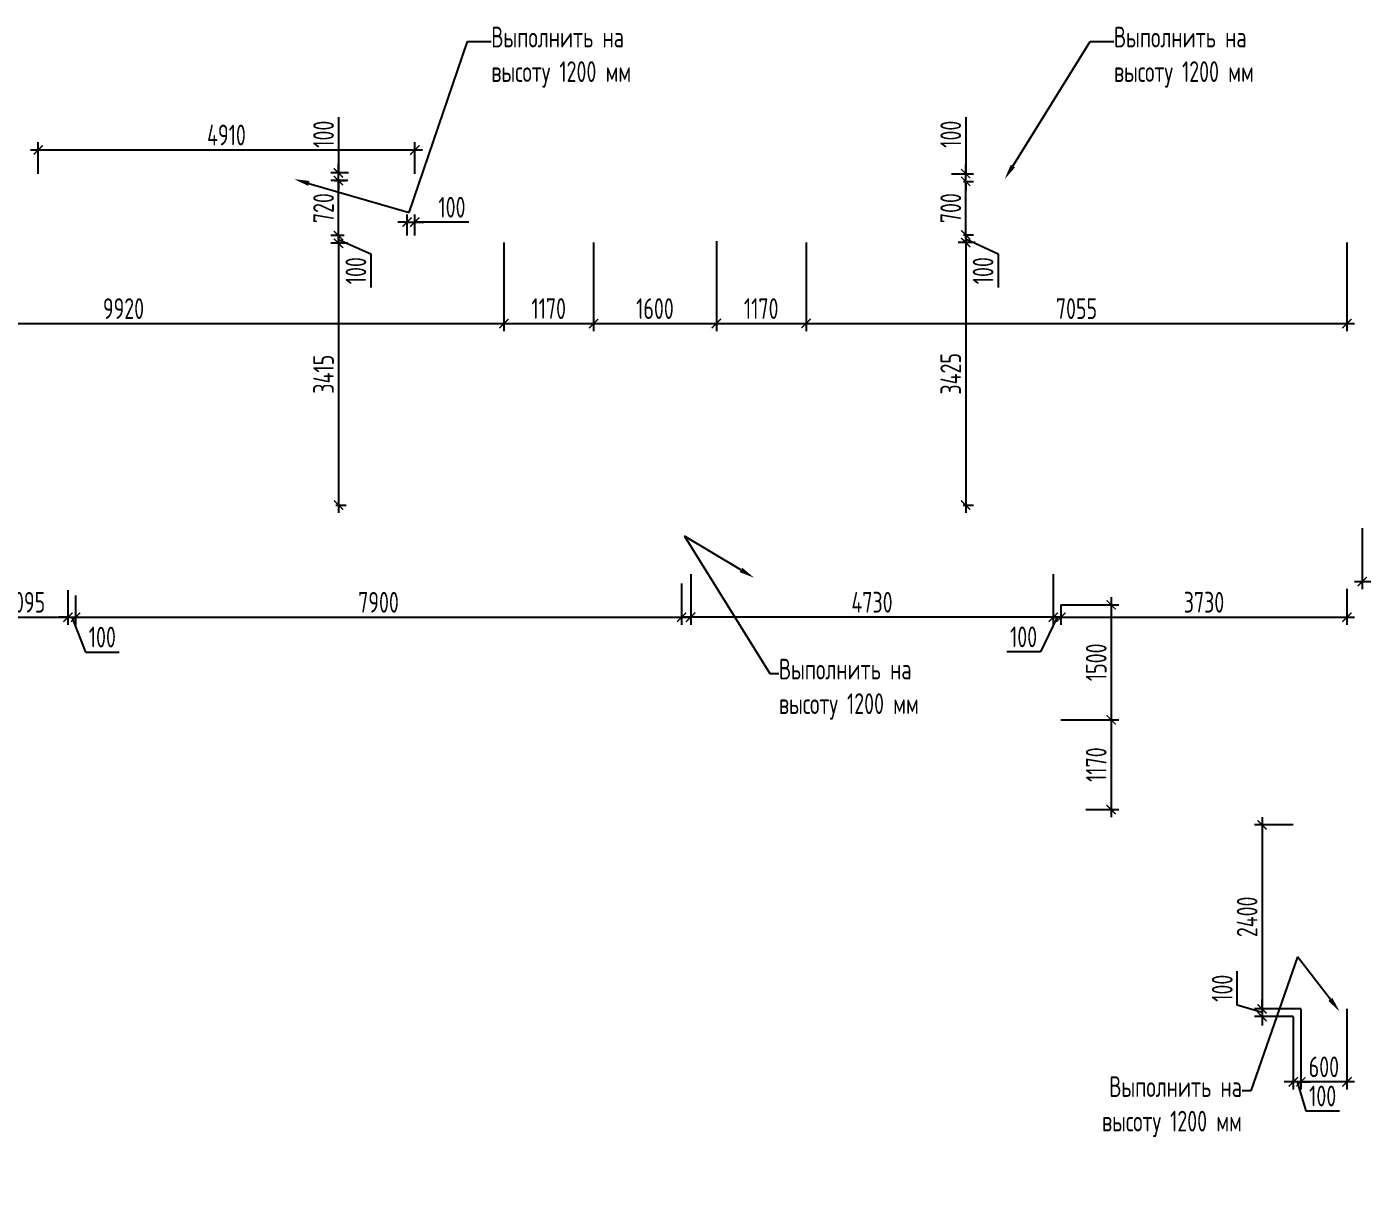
# Model space of a CAD drawing. Header units: millimetres. Extents: x -350007 to 536090, y -888 to 198380.
# Drawn here: x 363700 to 381120, y 66321 to 81405 of the extents above; entities that cross this region are included whole.
import ezdxf
from ezdxf import colors
from ezdxf.entities.mleader import LeaderData, LeaderLine
from ezdxf.math import Vec2, Vec3

# ---------------------------------------------------------------- set-up
doc = ezdxf.new("R2010")
doc.units = ezdxf.units.MM
doc.layers.add('АР_Размеры нов.', color=15, linetype='Continuous', lineweight=0)
doc.styles.add('ISOCPEUR', font='isocpeur.ttf', dxfattribs={"width": 0.7})
doc.styles.get("Standard").update_dxf_attribs({"font": 'arial.ttf'})
doc.dimstyles.new('R_100', dxfattribs={"dimtxt": 270, "dimasz": 120, "dimexe": 100, "dimexo": 0, "dimgap": 60, "dimtad": 1, "dimdec": 0, "dimrnd": 5, "dimzin": 0, "dimdsep": 46, "dimtxsty": 'ISOCPEUR', "dimblk": 'ARCHTICK', "dimcen": 0, "dimdle": 100, "dimclrd": 256, "dimclre": 256, "dimclrt": 256, "dimadec": 0, "dimazin": 0, "dimtfac": 2, "dimtdec": 0, "dimtofl": 0, "dimtmove": 1, "dimatfit": 3, "dimfxl": 1, "dimtvp": 3, "dimtolj": 1, "dimtzin": 0, "dimarcsym": 0})

# ---------------------------------------------------------------- blocks, each defined once
blk = doc.blocks.new('_ArchTick')
at = {"color": 0, "linetype": 'ByBlock', "const_width": 0.15}
blk.add_lwpolyline([(-0.5, -0.5), (0.5, 0.5)], dxfattribs=at)
blk = doc.blocks.new('*D2701')
at = {"layer": 'Defpoints', "color": 0, "ltscale": 100, "transparency": 16777216}
for p in [(382350, 75266), (381120, 74866), (382350, 74169)]:
    blk.add_point(p, dxfattribs=at)
at = {"layer": 'АР_Размеры нов.', "lineweight": -2, "ltscale": 100, "transparency": 16777216}
for p, q in [((382350, 75266), (382350, 74069)), ((381120, 74866), (381120, 74069)), ((381020, 74169), (382450, 74169))]:
    blk.add_line(p, q, dxfattribs=at)
at = {"layer": 'АР_Размеры нов.', "lineweight": -2, "ltscale": 100, "transparency": 16777216, "xscale": 120, "yscale": 120, "zscale": 120, "rotation": 180}
blk.add_blockref('_ArchTick', (381120, 74169), dxfattribs=at)
at = {"layer": 'АР_Размеры нов.', "lineweight": -2, "ltscale": 100, "transparency": 16777216, "xscale": 120, "yscale": 120, "zscale": 120}
blk.add_blockref('_ArchTick', (382350, 74169), dxfattribs=at)
at = {"layer": 'АР_Размеры нов.', "ltscale": 100, "transparency": 16777216, "insert": (381735, 74364), "char_height": 270, "attachment_point": 5, "style": 'ISOCPEUR'}
blk.add_mtext('\\A1;1230', dxfattribs=at)
blk = doc.blocks.new('*D3421')
at = {"layer": 'Defpoints', "color": 0, "transparency": 16777216}
for p in [(360002, 78590), (369923, 78590), (369923, 77534)]:
    blk.add_point(p, dxfattribs=at)
at = {"layer": 'АР_Размеры нов.', "lineweight": -2, "transparency": 16777216}
for p, q in [((360002, 78590), (360002, 77434)), ((369923, 78590), (369923, 77434)), ((359902, 77534), (370023, 77534))]:
    blk.add_line(p, q, dxfattribs=at)
at = {"layer": 'АР_Размеры нов.', "lineweight": -2, "transparency": 16777216, "xscale": 120, "yscale": 120, "zscale": 120, "rotation": 180}
blk.add_blockref('_ArchTick', (360002, 77534), dxfattribs=at)
at = {"layer": 'АР_Размеры нов.', "lineweight": -2, "transparency": 16777216, "xscale": 120, "yscale": 120, "zscale": 120}
blk.add_blockref('_ArchTick', (369923, 77534), dxfattribs=at)
at = {"layer": 'АР_Размеры нов.', "transparency": 16777216, "insert": (364962, 77729), "char_height": 270, "attachment_point": 5, "style": 'ISOCPEUR'}
blk.add_mtext('\\A1;9920', dxfattribs=at)
blk = doc.blocks.new('*D3422')
at = {"layer": 'Defpoints', "color": 0, "transparency": 16777216}
for p in [(369923, 78590), (371093, 78590), (371093, 77534)]:
    blk.add_point(p, dxfattribs=at)
at = {"layer": 'АР_Размеры нов.', "lineweight": -2, "transparency": 16777216}
for p, q in [((369923, 78590), (369923, 77434)), ((371093, 78590), (371093, 77434)), ((369823, 77534), (371193, 77534))]:
    blk.add_line(p, q, dxfattribs=at)
at = {"layer": 'АР_Размеры нов.', "lineweight": -2, "transparency": 16777216, "xscale": 120, "yscale": 120, "zscale": 120, "rotation": 180}
blk.add_blockref('_ArchTick', (369923, 77534), dxfattribs=at)
at = {"layer": 'АР_Размеры нов.', "lineweight": -2, "transparency": 16777216, "xscale": 120, "yscale": 120, "zscale": 120}
blk.add_blockref('_ArchTick', (371093, 77534), dxfattribs=at)
at = {"layer": 'АР_Размеры нов.', "transparency": 16777216, "insert": (370508, 77729), "char_height": 270, "attachment_point": 5, "style": 'ISOCPEUR'}
blk.add_mtext('\\A1;1170', dxfattribs=at)
blk = doc.blocks.new('*D3423')
at = {"layer": 'Defpoints', "color": 0, "transparency": 16777216}
for p in [(371093, 78590), (372695, 78610), (372695, 77534)]:
    blk.add_point(p, dxfattribs=at)
at = {"layer": 'АР_Размеры нов.', "lineweight": -2, "transparency": 16777216}
for p, q in [((371093, 78590), (371093, 77434)), ((372695, 78610), (372695, 77434)), ((370993, 77534), (372795, 77534))]:
    blk.add_line(p, q, dxfattribs=at)
at = {"layer": 'АР_Размеры нов.', "lineweight": -2, "transparency": 16777216, "xscale": 120, "yscale": 120, "zscale": 120, "rotation": 180}
blk.add_blockref('_ArchTick', (371093, 77534), dxfattribs=at)
at = {"layer": 'АР_Размеры нов.', "lineweight": -2, "transparency": 16777216, "xscale": 120, "yscale": 120, "zscale": 120}
blk.add_blockref('_ArchTick', (372695, 77534), dxfattribs=at)
at = {"layer": 'АР_Размеры нов.', "transparency": 16777216, "insert": (371894, 77729), "char_height": 270, "attachment_point": 5, "style": 'ISOCPEUR'}
blk.add_mtext('\\A1;1600', dxfattribs=at)
blk = doc.blocks.new('*D3424')
at = {"layer": 'Defpoints', "color": 0, "transparency": 16777216}
for p in [(372695, 78610), (373865, 78590), (373865, 77534)]:
    blk.add_point(p, dxfattribs=at)
at = {"layer": 'АР_Размеры нов.', "lineweight": -2, "transparency": 16777216}
for p, q in [((372695, 78610), (372695, 77434)), ((373865, 78590), (373865, 77434)), ((372595, 77534), (373965, 77534))]:
    blk.add_line(p, q, dxfattribs=at)
at = {"layer": 'АР_Размеры нов.', "lineweight": -2, "transparency": 16777216, "xscale": 120, "yscale": 120, "zscale": 120, "rotation": 180}
blk.add_blockref('_ArchTick', (372695, 77534), dxfattribs=at)
at = {"layer": 'АР_Размеры нов.', "lineweight": -2, "transparency": 16777216, "xscale": 120, "yscale": 120, "zscale": 120}
blk.add_blockref('_ArchTick', (373865, 77534), dxfattribs=at)
at = {"layer": 'АР_Размеры нов.', "transparency": 16777216, "insert": (373280, 77729), "char_height": 270, "attachment_point": 5, "style": 'ISOCPEUR'}
blk.add_mtext('\\A1;1170', dxfattribs=at)
blk = doc.blocks.new('*D3425')
at = {"layer": 'Defpoints', "color": 0, "transparency": 16777216}
for p in [(373865, 78590), (380920, 78590), (380920, 77534)]:
    blk.add_point(p, dxfattribs=at)
at = {"layer": 'АР_Размеры нов.', "lineweight": -2, "transparency": 16777216}
for p, q in [((373865, 78590), (373865, 77434)), ((380920, 78590), (380920, 77434)), ((373765, 77534), (381020, 77534))]:
    blk.add_line(p, q, dxfattribs=at)
at = {"layer": 'АР_Размеры нов.', "lineweight": -2, "transparency": 16777216, "xscale": 120, "yscale": 120, "zscale": 120, "rotation": 180}
blk.add_blockref('_ArchTick', (373865, 77534), dxfattribs=at)
at = {"layer": 'АР_Размеры нов.', "lineweight": -2, "transparency": 16777216, "xscale": 120, "yscale": 120, "zscale": 120}
blk.add_blockref('_ArchTick', (380920, 77534), dxfattribs=at)
at = {"layer": 'АР_Размеры нов.', "transparency": 16777216, "insert": (377392, 77729), "char_height": 270, "attachment_point": 5, "style": 'ISOCPEUR'}
blk.add_mtext('\\A1;7055', dxfattribs=at)
blk = doc.blocks.new('*D3428')
at = {"layer": 'Defpoints', "color": 0, "transparency": 16777216}
for p in [(372360, 74264), (377090, 74265), (372360, 73704)]:
    blk.add_point(p, dxfattribs=at)
at = {"layer": 'АР_Размеры нов.', "lineweight": -2, "transparency": 16777216}
for p, q in [((372360, 74264), (372360, 73604)), ((377090, 74265), (377090, 73604)), ((377190, 73704), (372260, 73704))]:
    blk.add_line(p, q, dxfattribs=at)
at = {"layer": 'АР_Размеры нов.', "lineweight": -2, "transparency": 16777216, "xscale": 120, "yscale": 120, "zscale": 120, "rotation": 180}
blk.add_blockref('_ArchTick', (372360, 73704), dxfattribs=at)
at = {"layer": 'АР_Размеры нов.', "lineweight": -2, "transparency": 16777216, "xscale": 120, "yscale": 120, "zscale": 120}
blk.add_blockref('_ArchTick', (377090, 73704), dxfattribs=at)
at = {"layer": 'АР_Размеры нов.', "transparency": 16777216, "insert": (374725, 73899), "char_height": 270, "attachment_point": 5, "style": 'ISOCPEUR'}
blk.add_mtext('\\A1;4730', dxfattribs=at)
blk = doc.blocks.new('*D3433')
at = {"layer": 'Defpoints', "color": 0, "transparency": 16777216}
for p in [(364237, 74055), (363143, 73873), (364237, 73704)]:
    blk.add_point(p, dxfattribs=at)
at = {"layer": 'АР_Размеры нов.', "lineweight": -2, "transparency": 16777216}
for p, q in [((364237, 74055), (364237, 73604)), ((363143, 73873), (363143, 73604)), ((363043, 73704), (364337, 73704))]:
    blk.add_line(p, q, dxfattribs=at)
at = {"layer": 'АР_Размеры нов.', "lineweight": -2, "transparency": 16777216, "xscale": 120, "yscale": 120, "zscale": 120, "rotation": 180}
blk.add_blockref('_ArchTick', (363143, 73704), dxfattribs=at)
at = {"layer": 'АР_Размеры нов.', "lineweight": -2, "transparency": 16777216, "xscale": 120, "yscale": 120, "zscale": 120}
blk.add_blockref('_ArchTick', (364237, 73704), dxfattribs=at)
at = {"layer": 'АР_Размеры нов.', "transparency": 16777216, "insert": (363690, 73899), "char_height": 270, "attachment_point": 5, "style": 'ISOCPEUR'}
blk.add_mtext('\\A1;1095', dxfattribs=at)
blk = doc.blocks.new('*D3434')
at = {"layer": 'Defpoints', "color": 0, "transparency": 16777216}
for p in [(364237, 74055), (364337, 73988), (364337, 73704)]:
    blk.add_point(p, dxfattribs=at)
at = {"layer": 'АР_Размеры нов.', "lineweight": -2, "transparency": 16777216}
for p, q in [((364237, 74055), (364237, 73604)), ((364337, 73988), (364337, 73604)), ((364237, 73704), (364117, 73704)), ((364237, 73704), (364337, 73704)), ((364287, 73704), (364466, 73250)), ((364337, 73704), (364457, 73704)), ((364466, 73250), (364907, 73250))]:
    blk.add_line(p, q, dxfattribs=at)
at = {"layer": 'АР_Размеры нов.', "lineweight": -2, "transparency": 16777216, "xscale": 120, "yscale": 120, "zscale": 120}
blk.add_blockref('_ArchTick', (364237, 73704), dxfattribs=at)
at = {"layer": 'АР_Размеры нов.', "lineweight": -2, "transparency": 16777216, "xscale": 120, "yscale": 120, "zscale": 120, "rotation": 180}
blk.add_blockref('_ArchTick', (364337, 73704), dxfattribs=at)
at = {"layer": 'АР_Размеры нов.', "transparency": 16777216, "insert": (364686, 73445), "char_height": 270, "attachment_point": 5, "style": 'ISOCPEUR'}
blk.add_mtext('\\A1;100', dxfattribs=at)
blk = doc.blocks.new('*D3435')
at = {"layer": 'Defpoints', "color": 0, "transparency": 16777216}
for p in [(372240, 74144), (364337, 73988), (372240, 73704)]:
    blk.add_point(p, dxfattribs=at)
at = {"layer": 'АР_Размеры нов.', "lineweight": -2, "transparency": 16777216}
for p, q in [((372240, 74144), (372240, 73604)), ((364337, 73988), (364337, 73604)), ((364237, 73704), (372340, 73704))]:
    blk.add_line(p, q, dxfattribs=at)
at = {"layer": 'АР_Размеры нов.', "lineweight": -2, "transparency": 16777216, "xscale": 120, "yscale": 120, "zscale": 120, "rotation": 180}
blk.add_blockref('_ArchTick', (364337, 73704), dxfattribs=at)
at = {"layer": 'АР_Размеры нов.', "lineweight": -2, "transparency": 16777216, "xscale": 120, "yscale": 120, "zscale": 120}
blk.add_blockref('_ArchTick', (372240, 73704), dxfattribs=at)
at = {"layer": 'АР_Размеры нов.', "transparency": 16777216, "insert": (368288, 73899), "char_height": 270, "attachment_point": 5, "style": 'ISOCPEUR'}
blk.add_mtext('\\A1;7900', dxfattribs=at)
blk = doc.blocks.new('*D3436')
at = {"layer": 'Defpoints', "color": 0, "transparency": 16777216}
for p in [(377090, 74265), (377190, 73866), (377190, 73704)]:
    blk.add_point(p, dxfattribs=at)
at = {"layer": 'АР_Размеры нов.', "lineweight": -2, "transparency": 16777216}
for p, q in [((377090, 74265), (377090, 73604)), ((377190, 73866), (377190, 73604)), ((377140, 73704), (376923, 73253)), ((377090, 73704), (376970, 73704)), ((377090, 73704), (377190, 73704)), ((377190, 73704), (377310, 73704)), ((376923, 73253), (376482, 73253))]:
    blk.add_line(p, q, dxfattribs=at)
at = {"layer": 'АР_Размеры нов.', "lineweight": -2, "transparency": 16777216, "xscale": 120, "yscale": 120, "zscale": 120}
blk.add_blockref('_ArchTick', (377090, 73704), dxfattribs=at)
at = {"layer": 'АР_Размеры нов.', "lineweight": -2, "transparency": 16777216, "xscale": 120, "yscale": 120, "zscale": 120, "rotation": 180}
blk.add_blockref('_ArchTick', (377190, 73704), dxfattribs=at)
at = {"layer": 'АР_Размеры нов.', "transparency": 16777216, "insert": (376702, 73448), "char_height": 270, "attachment_point": 5, "style": 'ISOCPEUR'}
blk.add_mtext('\\A1;100', dxfattribs=at)
blk = doc.blocks.new('*D3437')
at = {"layer": 'Defpoints', "color": 0, "transparency": 16777216}
for p in [(380920, 74076), (377190, 73866), (380920, 73704)]:
    blk.add_point(p, dxfattribs=at)
at = {"layer": 'АР_Размеры нов.', "lineweight": -2, "transparency": 16777216}
for p, q in [((380920, 74076), (380920, 73604)), ((377190, 73866), (377190, 73604)), ((377090, 73704), (381020, 73704))]:
    blk.add_line(p, q, dxfattribs=at)
at = {"layer": 'АР_Размеры нов.', "lineweight": -2, "transparency": 16777216, "xscale": 120, "yscale": 120, "zscale": 120, "rotation": 180}
blk.add_blockref('_ArchTick', (377190, 73704), dxfattribs=at)
at = {"layer": 'АР_Размеры нов.', "lineweight": -2, "transparency": 16777216, "xscale": 120, "yscale": 120, "zscale": 120}
blk.add_blockref('_ArchTick', (380920, 73704), dxfattribs=at)
at = {"layer": 'АР_Размеры нов.', "transparency": 16777216, "insert": (379055, 73899), "char_height": 270, "attachment_point": 5, "style": 'ISOCPEUR'}
blk.add_mtext('\\A1;3730', dxfattribs=at)
blk = doc.blocks.new('*D3438')
at = {"layer": 'Defpoints', "color": 0, "transparency": 16777216}
for p in [(377190, 73866), (377190, 72366), (377844, 72366)]:
    blk.add_point(p, dxfattribs=at)
at = {"layer": 'АР_Размеры нов.', "lineweight": -2, "transparency": 16777216}
for p, q in [((377190, 73866), (377944, 73866)), ((377844, 73966), (377844, 72266)), ((377190, 72366), (377944, 72366))]:
    blk.add_line(p, q, dxfattribs=at)
at = {"layer": 'АР_Размеры нов.', "lineweight": -2, "transparency": 16777216, "xscale": 120, "yscale": 120, "zscale": 120}
for p, rotation in [((377844, 73866), 90), ((377844, 72366), 270)]:
    blk.add_blockref('_ArchTick', p, dxfattribs=dict(at, rotation=rotation))
at = {"layer": 'АР_Размеры нов.', "transparency": 16777216, "insert": (377649, 73116), "char_height": 270, "attachment_point": 5, "rotation": 90, "style": 'ISOCPEUR'}
blk.add_mtext('\\A1;1500', dxfattribs=at)
blk = doc.blocks.new('*D3439')
at = {"layer": 'Defpoints', "color": 0, "transparency": 16777216}
for p in [(377190, 72366), (377516, 71196), (377844, 71196)]:
    blk.add_point(p, dxfattribs=at)
at = {"layer": 'АР_Размеры нов.', "lineweight": -2, "transparency": 16777216}
for p, q in [((377190, 72366), (377944, 72366)), ((377844, 72466), (377844, 71096)), ((377516, 71196), (377944, 71196))]:
    blk.add_line(p, q, dxfattribs=at)
at = {"layer": 'АР_Размеры нов.', "lineweight": -2, "transparency": 16777216, "xscale": 120, "yscale": 120, "zscale": 120}
for p, rotation in [((377844, 72366), 90), ((377844, 71196), 270)]:
    blk.add_blockref('_ArchTick', p, dxfattribs=dict(at, rotation=rotation))
at = {"layer": 'АР_Размеры нов.', "transparency": 16777216, "insert": (377649, 71781), "char_height": 270, "attachment_point": 5, "rotation": 90, "style": 'ISOCPEUR'}
blk.add_mtext('\\A1;1170', dxfattribs=at)
blk = doc.blocks.new('*D3442')
at = {"layer": 'Defpoints', "color": 0, "transparency": 16777216}
for p in [(380220, 70996), (379813, 68597), (380320, 68597)]:
    blk.add_point(p, dxfattribs=at)
at = {"layer": 'АР_Размеры нов.', "lineweight": -2, "transparency": 16777216}
for p, q in [((379813, 71096), (379813, 68497)), ((380220, 70996), (379713, 70996)), ((380320, 68597), (379713, 68597))]:
    blk.add_line(p, q, dxfattribs=at)
at = {"layer": 'АР_Размеры нов.', "lineweight": -2, "transparency": 16777216, "xscale": 120, "yscale": 120, "zscale": 120}
for p, rotation in [((379813, 70996), 90), ((379813, 68597), 270)]:
    blk.add_blockref('_ArchTick', p, dxfattribs=dict(at, rotation=rotation))
at = {"layer": 'АР_Размеры нов.', "transparency": 16777216, "insert": (379618, 69796), "char_height": 270, "attachment_point": 5, "rotation": 90, "style": 'ISOCPEUR'}
blk.add_mtext('\\A1;2400', dxfattribs=at)
blk = doc.blocks.new('*D3447')
at = {"layer": 'Defpoints', "color": 0, "transparency": 16777216}
for p in [(379813, 68497), (380220, 68497), (380320, 68597)]:
    blk.add_point(p, dxfattribs=at)
at = {"layer": 'АР_Размеры нов.', "lineweight": -2, "transparency": 16777216}
for p, q in [((379488, 68644), (379488, 69086)), ((379813, 68547), (379488, 68644)), ((379813, 68597), (379813, 68717)), ((380320, 68597), (379713, 68597)), ((380220, 68497), (379713, 68497)), ((379813, 68597), (379813, 68497)), ((379813, 68497), (379813, 68377))]:
    blk.add_line(p, q, dxfattribs=at)
at = {"layer": 'АР_Размеры нов.', "lineweight": -2, "transparency": 16777216, "xscale": 120, "yscale": 120, "zscale": 120}
for p, rotation in [((379813, 68597), 270), ((379813, 68497), 90)]:
    blk.add_blockref('_ArchTick', p, dxfattribs=dict(at, rotation=rotation))
at = {"layer": 'АР_Размеры нов.', "transparency": 16777216, "insert": (379293, 68865), "char_height": 270, "attachment_point": 5, "rotation": 90, "style": 'ISOCPEUR'}
blk.add_mtext('\\A1;100', dxfattribs=at)
blk = doc.blocks.new('*D3448')
at = {"layer": 'Defpoints', "color": 0, "transparency": 16777216}
for p in [(380319, 68597), (380920, 68597), (380319, 67645)]:
    blk.add_point(p, dxfattribs=at)
at = {"layer": 'АР_Размеры нов.', "lineweight": -2, "transparency": 16777216}
for p, q in [((380319, 68597), (380319, 67545)), ((380920, 68597), (380920, 67545)), ((381020, 67645), (380219, 67645))]:
    blk.add_line(p, q, dxfattribs=at)
at = {"layer": 'АР_Размеры нов.', "lineweight": -2, "transparency": 16777216, "xscale": 120, "yscale": 120, "zscale": 120, "rotation": 180}
blk.add_blockref('_ArchTick', (380319, 67645), dxfattribs=at)
at = {"layer": 'АР_Размеры нов.', "lineweight": -2, "transparency": 16777216, "xscale": 120, "yscale": 120, "zscale": 120}
blk.add_blockref('_ArchTick', (380920, 67645), dxfattribs=at)
at = {"layer": 'АР_Размеры нов.', "transparency": 16777216, "insert": (380619, 67840), "char_height": 270, "attachment_point": 5, "style": 'ISOCPEUR'}
blk.add_mtext('\\A1;600', dxfattribs=at)
blk = doc.blocks.new('*D3449')
at = {"layer": 'Defpoints', "color": 0, "transparency": 16777216}
for p in [(380220, 68497), (380319, 68597), (380220, 67645)]:
    blk.add_point(p, dxfattribs=at)
at = {"layer": 'АР_Размеры нов.', "lineweight": -2, "transparency": 16777216}
for p, q in [((380220, 68497), (380220, 67545)), ((380319, 68597), (380319, 67545)), ((380220, 67645), (380100, 67645)), ((380319, 67645), (380220, 67645)), ((380269, 67645), (380383, 67265)), ((380319, 67645), (380439, 67645)), ((380383, 67265), (380824, 67265))]:
    blk.add_line(p, q, dxfattribs=at)
at = {"layer": 'АР_Размеры нов.', "lineweight": -2, "transparency": 16777216, "xscale": 120, "yscale": 120, "zscale": 120}
blk.add_blockref('_ArchTick', (380220, 67645), dxfattribs=at)
at = {"layer": 'АР_Размеры нов.', "lineweight": -2, "transparency": 16777216, "xscale": 120, "yscale": 120, "zscale": 120, "rotation": 180}
blk.add_blockref('_ArchTick', (380319, 67645), dxfattribs=at)
at = {"layer": 'АР_Размеры нов.', "transparency": 16777216, "insert": (380603, 67460), "char_height": 270, "attachment_point": 5, "style": 'ISOCPEUR'}
blk.add_mtext('\\A1;100', dxfattribs=at)
blk = doc.blocks.new('*D3453')
at = {"layer": 'Defpoints', "color": 0, "transparency": 16777216}
for p in [(367766, 79398), (367887, 79398), (367842, 78680)]:
    blk.add_point(p, dxfattribs=at)
at = {"layer": 'АР_Размеры нов.', "lineweight": -2, "transparency": 16777216}
for p, q in [((367766, 78580), (367766, 79498)), ((367887, 79398), (367666, 79398)), ((367842, 78680), (367666, 78680))]:
    blk.add_line(p, q, dxfattribs=at)
at = {"layer": 'АР_Размеры нов.', "lineweight": -2, "transparency": 16777216, "xscale": 120, "yscale": 120, "zscale": 120}
for p, rotation in [((367766, 79398), 90), ((367766, 78680), 270)]:
    blk.add_blockref('_ArchTick', p, dxfattribs=dict(at, rotation=rotation))
at = {"layer": 'АР_Размеры нов.', "transparency": 16777216, "insert": (367571, 79039), "char_height": 270, "attachment_point": 5, "rotation": 90, "style": 'ISOCPEUR'}
blk.add_mtext('\\A1;720', dxfattribs=at)
blk = doc.blocks.new('*D3454')
at = {"layer": 'Defpoints', "color": 0, "transparency": 16777216}
for p in [(367766, 79498), (367895, 79498), (367709, 79398)]:
    blk.add_point(p, dxfattribs=at)
at = {"layer": 'АР_Размеры нов.', "lineweight": -2, "transparency": 16777216}
for p, q in [((367766, 80224), (367766, 79498)), ((367766, 79498), (367766, 79618)), ((367895, 79498), (367666, 79498)), ((367766, 79398), (367766, 79498)), ((367709, 79398), (367866, 79398)), ((367766, 79398), (367766, 79278))]:
    blk.add_line(p, q, dxfattribs=at)
at = {"layer": 'АР_Размеры нов.', "lineweight": -2, "transparency": 16777216, "xscale": 120, "yscale": 120, "zscale": 120}
for p, rotation in [((367766, 79498), 270), ((367766, 79398), 90)]:
    blk.add_blockref('_ArchTick', p, dxfattribs=dict(at, rotation=rotation))
at = {"layer": 'АР_Размеры нов.', "transparency": 16777216, "insert": (367571, 80003), "char_height": 270, "attachment_point": 5, "rotation": 90, "style": 'ISOCPEUR'}
blk.add_mtext('\\A1;100', dxfattribs=at)
blk = doc.blocks.new('*D3455')
at = {"layer": 'Defpoints', "color": 0, "transparency": 16777216}
for p in [(367766, 78580), (367842, 78680), (367878, 78580)]:
    blk.add_point(p, dxfattribs=at)
at = {"layer": 'АР_Размеры нов.', "lineweight": -2, "transparency": 16777216}
for p, q in [((367766, 78680), (367766, 78800)), ((367842, 78680), (367666, 78680)), ((367878, 78580), (367666, 78580)), ((367766, 78680), (367766, 78580)), ((367766, 78630), (368188, 78443)), ((367766, 78580), (367766, 78460)), ((368188, 78443), (368188, 78002))]:
    blk.add_line(p, q, dxfattribs=at)
at = {"layer": 'АР_Размеры нов.', "lineweight": -2, "transparency": 16777216, "xscale": 120, "yscale": 120, "zscale": 120}
for p, rotation in [((367766, 78680), 270), ((367766, 78580), 90)]:
    blk.add_blockref('_ArchTick', p, dxfattribs=dict(at, rotation=rotation))
at = {"layer": 'АР_Размеры нов.', "transparency": 16777216, "insert": (367993, 78223), "char_height": 270, "attachment_point": 5, "rotation": 90, "style": 'ISOCPEUR'}
blk.add_mtext('\\A1;100', dxfattribs=at)
blk = doc.blocks.new('*D3452')
at = {"layer": 'Defpoints', "color": 0, "transparency": 16777216}
for p in [(367890, 78580), (367731, 75166), (367766, 75166)]:
    blk.add_point(p, dxfattribs=at)
at = {"layer": 'АР_Размеры нов.', "lineweight": -2, "transparency": 16777216}
for p, q in [((367890, 78580), (367666, 78580)), ((367766, 78680), (367766, 75066)), ((367731, 75166), (367866, 75166))]:
    blk.add_line(p, q, dxfattribs=at)
at = {"layer": 'АР_Размеры нов.', "lineweight": -2, "transparency": 16777216, "xscale": 120, "yscale": 120, "zscale": 120}
for p, rotation in [((367766, 78580), 90), ((367766, 75166), 270)]:
    blk.add_blockref('_ArchTick', p, dxfattribs=dict(at, rotation=rotation))
at = {"layer": 'АР_Размеры нов.', "transparency": 16777216, "insert": (367571, 76873), "char_height": 270, "attachment_point": 5, "rotation": 90, "style": 'ISOCPEUR'}
blk.add_mtext('\\A1;3415', dxfattribs=at)
blk = doc.blocks.new('*D3457')
at = {"layer": 'Defpoints', "color": 0, "transparency": 16777216}
for p in [(375918, 79388), (375947, 79388), (375918, 78690)]:
    blk.add_point(p, dxfattribs=at)
at = {"layer": 'АР_Размеры нов.', "lineweight": -2, "transparency": 16777216}
for p, q in [((375947, 78590), (375947, 79488)), ((375918, 79388), (376047, 79388)), ((375918, 78690), (376047, 78690))]:
    blk.add_line(p, q, dxfattribs=at)
at = {"layer": 'АР_Размеры нов.', "lineweight": -2, "transparency": 16777216, "xscale": 120, "yscale": 120, "zscale": 120}
for p, rotation in [((375947, 79388), 90), ((375947, 78690), 270)]:
    blk.add_blockref('_ArchTick', p, dxfattribs=dict(at, rotation=rotation))
at = {"layer": 'АР_Размеры нов.', "transparency": 16777216, "insert": (375752, 79039), "char_height": 270, "attachment_point": 5, "rotation": 90, "style": 'ISOCPEUR'}
blk.add_mtext('\\A1;700', dxfattribs=at)
blk = doc.blocks.new('*D3458')
at = {"layer": 'Defpoints', "color": 0, "transparency": 16777216}
for p in [(375760, 79488), (375947, 79488), (375918, 79388)]:
    blk.add_point(p, dxfattribs=at)
at = {"layer": 'АР_Размеры нов.', "lineweight": -2, "transparency": 16777216}
for p, q in [((375947, 80224), (375947, 79488)), ((375760, 79488), (376047, 79488)), ((375947, 79488), (375947, 79608)), ((375947, 79388), (375947, 79488)), ((375918, 79388), (376047, 79388)), ((375947, 79388), (375947, 79268))]:
    blk.add_line(p, q, dxfattribs=at)
at = {"layer": 'АР_Размеры нов.', "lineweight": -2, "transparency": 16777216, "xscale": 120, "yscale": 120, "zscale": 120}
for p, rotation in [((375947, 79488), 270), ((375947, 79388), 90)]:
    blk.add_blockref('_ArchTick', p, dxfattribs=dict(at, rotation=rotation))
at = {"layer": 'АР_Размеры нов.', "transparency": 16777216, "insert": (375752, 80003), "char_height": 270, "attachment_point": 5, "rotation": 90, "style": 'ISOCPEUR'}
blk.add_mtext('\\A1;100', dxfattribs=at)
blk = doc.blocks.new('*D3459')
at = {"layer": 'Defpoints', "color": 0, "transparency": 16777216}
for p in [(375918, 78690), (375947, 78590), (376072, 78590)]:
    blk.add_point(p, dxfattribs=at)
at = {"layer": 'АР_Размеры нов.', "lineweight": -2, "transparency": 16777216}
for p, q in [((375947, 78690), (375947, 78810)), ((376072, 78590), (375847, 78590)), ((375918, 78690), (376047, 78690)), ((375947, 78690), (375947, 78590)), ((375947, 78640), (376369, 78443)), ((375947, 78590), (375947, 78470)), ((376369, 78443), (376369, 78002))]:
    blk.add_line(p, q, dxfattribs=at)
at = {"layer": 'АР_Размеры нов.', "lineweight": -2, "transparency": 16777216, "xscale": 120, "yscale": 120, "zscale": 120}
for p, rotation in [((375947, 78690), 270), ((375947, 78590), 90)]:
    blk.add_blockref('_ArchTick', p, dxfattribs=dict(at, rotation=rotation))
at = {"layer": 'АР_Размеры нов.', "transparency": 16777216, "insert": (376174, 78223), "char_height": 270, "attachment_point": 5, "rotation": 90, "style": 'ISOCPEUR'}
blk.add_mtext('\\A1;100', dxfattribs=at)
blk = doc.blocks.new('*D3456')
at = {"layer": 'Defpoints', "color": 0, "transparency": 16777216}
for p in [(376072, 78590), (375912, 75166), (375947, 75166)]:
    blk.add_point(p, dxfattribs=at)
at = {"layer": 'АР_Размеры нов.', "lineweight": -2, "transparency": 16777216}
for p, q in [((376072, 78590), (375847, 78590)), ((375947, 78690), (375947, 75066)), ((375912, 75166), (376047, 75166))]:
    blk.add_line(p, q, dxfattribs=at)
at = {"layer": 'АР_Размеры нов.', "lineweight": -2, "transparency": 16777216, "xscale": 120, "yscale": 120, "zscale": 120}
for p, rotation in [((375947, 78590), 90), ((375947, 75166), 270)]:
    blk.add_blockref('_ArchTick', p, dxfattribs=dict(at, rotation=rotation))
at = {"layer": 'АР_Размеры нов.', "transparency": 16777216, "insert": (375752, 76878), "char_height": 270, "attachment_point": 5, "rotation": 90, "style": 'ISOCPEUR'}
blk.add_mtext('\\A1;3425', dxfattribs=at)
blk = doc.blocks.new('*D3492')
at = {"layer": 'Defpoints', "color": 0, "transparency": 16777216}
for p in [(368761, 79798), (363850, 79488), (368761, 79488)]:
    blk.add_point(p, dxfattribs=at)
at = {"layer": 'АР_Размеры нов.', "lineweight": -2, "transparency": 16777216}
for p, q in [((363750, 79798), (368861, 79798)), ((363850, 79488), (363850, 79898)), ((368761, 79488), (368761, 79898))]:
    blk.add_line(p, q, dxfattribs=at)
at = {"layer": 'АР_Размеры нов.', "lineweight": -2, "transparency": 16777216, "xscale": 120, "yscale": 120, "zscale": 120, "rotation": 180}
blk.add_blockref('_ArchTick', (363850, 79798), dxfattribs=at)
at = {"layer": 'АР_Размеры нов.', "lineweight": -2, "transparency": 16777216, "xscale": 120, "yscale": 120, "zscale": 120}
blk.add_blockref('_ArchTick', (368761, 79798), dxfattribs=at)
at = {"layer": 'АР_Размеры нов.', "transparency": 16777216, "insert": (366305, 79993), "char_height": 270, "attachment_point": 5, "style": 'ISOCPEUR'}
blk.add_mtext('\\A1;4910', dxfattribs=at)
blk = doc.blocks.new('*D4346')
at = {"layer": 'Defpoints', "color": 0, "transparency": 16777216}
for p in [(368761, 78856), (368661, 78680), (368761, 78680)]:
    blk.add_point(p, dxfattribs=at)
at = {"layer": 'АР_Размеры нов.', "lineweight": -2, "transparency": 16777216}
for p, q in [((368661, 78680), (368661, 78956)), ((368761, 78680), (368761, 78956)), ((368661, 78856), (368541, 78856)), ((368661, 78856), (368761, 78856)), ((368761, 78856), (368881, 78856)), ((369467, 78856), (368761, 78856))]:
    blk.add_line(p, q, dxfattribs=at)
at = {"layer": 'АР_Размеры нов.', "lineweight": -2, "transparency": 16777216, "xscale": 120, "yscale": 120, "zscale": 120}
blk.add_blockref('_ArchTick', (368661, 78856), dxfattribs=at)
at = {"layer": 'АР_Размеры нов.', "lineweight": -2, "transparency": 16777216, "xscale": 120, "yscale": 120, "zscale": 120, "rotation": 180}
blk.add_blockref('_ArchTick', (368761, 78856), dxfattribs=at)
at = {"layer": 'АР_Размеры нов.', "transparency": 16777216, "insert": (369246, 79051), "char_height": 270, "attachment_point": 5, "style": 'ISOCPEUR'}
blk.add_mtext('\\A1;100', dxfattribs=at)

msp = doc.modelspace()

# ---------------------------------------------------------------- dimensions: what is measured, and where the dimension line sits
at = {"layer": 'АР_Размеры нов.'}
for base, p1, p2, picture, middle in [((367766.2, 79498.5), (367709.1, 79398.5), (367894.8, 79498.5), '*D3454', (367782.4, 80002.9)), ((375947.3, 79488.5), (375918.2, 79388.5), (375760.2, 79488.5), '*D3458', (375963.6, 80002.9)), ((367766.2, 78580.3), (367842.3, 78680.3), (367878.3, 78580.3), '*D3455', (368188.1, 78383.4)), ((375947.3, 78590.3), (375918.2, 78690.3), (376071.5, 78590.3), '*D3459', (376369.3, 78383.4))]:
    dim = msp.add_linear_dim(base=base, p1=p1, p2=p2, angle=90, dimstyle='R_100', override={"dimpost": '\\X'}, dxfattribs=at)
    dim.commit()
    dim.dimension.update_dxf_attribs({"geometry": picture, "text_midpoint": middle, "dimtype": 160})
for base, p1, p2, picture, middle in [((368761.0312, 79798.3158), (363849.5486, 79488.3017), (368761.0312, 79488.4664), '*D3492', (366305.2899, 79993.3158)), ((369922.5, 77533.6), (360002.1, 78590.3), (369922.5, 78590.3), '*D3421', (364962.3, 77728.6)), ((371092.5, 77533.6), (369922.5, 78590.3), (371092.5, 78590.3), '*D3422', (370507.5, 77728.6)), ((372694.6, 77533.6), (371092.5, 78590.3), (372694.6, 78610.3), '*D3423', (371893.6, 77728.6)), ((373864.6, 77533.6), (372694.6, 78610.3), (373864.6, 78590.3), '*D3424', (373279.6, 77728.6)), ((380919.6, 77533.6), (373864.6, 78590.3), (380919.6, 78590.3), '*D3425', (377392.1, 77728.6)), ((372359.6, 73704.4), (377089.6, 74265.1), (372359.6, 74264.5), '*D3428', (374724.6, 73899.4)), ((364237.1, 73704.4), (363143.1, 73872.5), (364237.1, 74055.4), '*D3433', (363690.1, 73899.4)), ((372239.6145, 73704.4423), (364337.127, 73988.3298), (372239.6145, 74144.4734), '*D3435', (368288.3708, 73899.4423)), ((380919.6, 73704.4), (377189.6, 73865.7), (380919.6, 74076.2), '*D3437', (379054.6, 73899.4)), ((380318.8, 67645.3), (380919.8, 68596.9), (380318.8, 68596.9), '*D3448', (380619.3, 67840.3))]:
    dim = msp.add_linear_dim(base=base, p1=p1, p2=p2, dimstyle='R_100', override={"dimpost": '\\X'}, dxfattribs=at)
    dim.commit()
    dim.dimension.update_dxf_attribs({"geometry": picture, "text_midpoint": middle})
for base, p1, p2, picture, middle in [((367766.2, 79398.5), (367842.3, 78680.3), (367887.5, 79398.5), '*D3453', (367571.2, 79039.4)), ((375947.3, 79388.5), (375918.2, 78690.3), (375918.2, 79388.5), '*D3457', (375752.3, 79039.4)), ((367766.2, 75165.7), (367890.4, 78580.3), (367731.3, 75165.7), '*D3452', (367571.2, 76873)), ((375947.3, 75165.7), (376071.5, 78590.3), (375912.4, 75165.7), '*D3456', (375752.3, 76878)), ((377844.2, 72365.7), (377189.6, 73865.7), (377189.6, 72365.7), '*D3438', (377649.2, 73115.7)), ((377844.2, 71195.7), (377189.6, 72365.7), (377516.3, 71195.7), '*D3439', (377649.2, 71780.7)), ((379813.1, 68596.9), (380219.9, 70995.7), (380319.8, 68596.9), '*D3442', (379618.1, 69796.3)), ((379813.1, 68496.7), (380319.8, 68596.9), (380219.9, 68496.7), '*D3447', (379293.1, 68704.3))]:
    dim = msp.add_linear_dim(base=base, p1=p1, p2=p2, angle=90, dimstyle='R_100', override={"dimpost": '\\X'}, dxfattribs=at)
    dim.commit()
    dim.dimension.update_dxf_attribs({"geometry": picture, "text_midpoint": middle})
for base, p1, p2, picture, middle in [((368761, 78855.8), (368661, 78680.3), (368761, 78680.3), '*D4346', (369246.4, 78815.9)), ((377189.6, 73704.4), (377089.6, 74265.1), (377189.6, 73865.7), '*D3436', (376862.9, 73253.1)), ((364337.1, 73704.4), (364237.1, 74055.4), (364337.1, 73988.3), '*D3434', (364525.6, 73249.9)), ((380219.9, 67645.3), (380318.8, 68596.9), (380219.9, 68496.7), '*D3449', (380442.5, 67265.2))]:
    dim = msp.add_linear_dim(base=base, p1=p1, p2=p2, dimstyle='R_100', override={"dimpost": '\\X'}, dxfattribs=at)
    dim.commit()
    dim.dimension.update_dxf_attribs({"geometry": picture, "text_midpoint": middle, "dimtype": 160})
at = {"layer": 'АР_Размеры нов.', "ltscale": 100}
dim = msp.add_linear_dim(base=(382349.6, 74169.1), p1=(381119.6, 74865.7), p2=(382349.6, 75265.7), dimstyle='R_100', override={"dimpost": '\\X', "dimfxl": 2.5, "dimarcsym": 2}, dxfattribs=at)
dim.commit()
dim.dimension.update_dxf_attribs({"geometry": '*D2701', "text_midpoint": (381734.6, 74364.1)})

# ---------------------------------------------------------------- leaders
at = {"layer": 'АР_Размеры нов.'}
ml = msp.add_multileader_mtext('Standard', dxfattribs=at)
ml.set_content('{\\fISOCPEUR|b0|i0|c204|p34;\\H0.9x;\\W0.7;Выполнить на высоту \\fISOCPEUR|b0|i0|c0|p34;1200 \\fISOCPEUR|b0|i0|c204|p34;мм}', color=256)
ml.set_leader_properties()
ml.build(insert=Vec2(0, 0))
ml.multileader.update_dxf_attribs({"arrow_head_size": 200})
ctx = ml.context
ctx.base_point, ctx.char_height, ctx.arrow_head_size, ctx.plane_origin = Vec3(369757.2, 81214.3), 300, 200, Vec3(366300.8, 79438.1)
notes = []
notes.append((ctx, [(0, (1, 1, 0), (369448.3, 81214.3), (1, 0), 308.9, [(1, [(367187.1, 79417.2), (368687.7, 78982.6)], 0, [])])]))
ctx.mtext.insert, ctx.mtext.width, ctx.mtext.defined_height, ctx.mtext.flow_direction = Vec3(369759.2, 81404.8), 2104.827, 3647.1, 5
ml = msp.add_multileader_mtext('Standard', dxfattribs=at)
ml.set_content('{\\fISOCPEUR|b0|i0|c204|p34;\\H0.9x;\\W0.7;Выполнить на высоту \\fISOCPEUR|b0|i0|c0|p34;1200 \\fISOCPEUR|b0|i0|c204|p34;мм}', color=256)
ml.set_leader_properties()
ml.build(insert=Vec2(0, 0))
ml.multileader.update_dxf_attribs({"arrow_head_size": 200})
ctx = ml.context
ctx.base_point, ctx.char_height, ctx.arrow_head_size, ctx.plane_origin = Vec3(377878.3, 81214.3), 300, 200, Vec3(375569.9, 79438.1)
notes.append((ctx, [(0, (1, 1, 0), (377569.4, 81214.3), (1, 0), 308.9, [(0, [(376456.2, 79417.2)], 0, [])])]))
ctx.mtext.insert, ctx.mtext.width, ctx.mtext.defined_height, ctx.mtext.flow_direction = Vec3(377880.3, 81404.8), 2104.827, 3647.1, 5
ml = msp.add_multileader_mtext('Standard', dxfattribs=at)
ml.set_content('{\\fISOCPEUR|b0|i0|c204|p34;\\H0.9x;\\W0.7;Выполнить на высоту \\fISOCPEUR|b0|i0|c0|p34;1200 \\fISOCPEUR|b0|i0|c204|p34;мм}', color=256)
ml.set_leader_properties()
ml.build(insert=Vec2(0, 0))
ml.multileader.update_dxf_attribs({"arrow_head_size": 200})
ctx = ml.context
ctx.base_point, ctx.char_height, ctx.arrow_head_size, ctx.plane_origin = Vec3(373508.5, 72971.1), 300, 200, Vec3(369708.1, 71067.8)
notes.append((ctx, [(0, (1, 1, 0), (373394.4, 72971.1), (1, 0), 114.1, [(1, [(373187.5, 74218), (372280.9, 74758.8)], 0, [])])]))
ctx.mtext.insert, ctx.mtext.width, ctx.mtext.defined_height, ctx.mtext.flow_direction = Vec3(373510.5, 73161.6), 2104.827, 3647.1, 5
ml = msp.add_multileader_mtext('Standard', dxfattribs=at)
ml.set_content('{\\fISOCPEUR|b0|i0|c204|p34;\\H0.9x;\\W0.7;Выполнить на высоту \\fISOCPEUR|b0|i0|c0|p34;1200 \\fISOCPEUR|b0|i0|c204|p34;мм}', color=256)
ml.set_leader_properties()
ml.build(insert=Vec2(0, 0))
ml.multileader.update_dxf_attribs({"arrow_head_size": 200})
ctx = ml.context
ctx.base_point, ctx.char_height, ctx.arrow_head_size, ctx.plane_origin = Vec3(377733.1, 67526.5), 300, 200, Vec3(374979.5, 66000.4)
ctx.text_align_type = 2
notes.append((ctx, [(1, (1, 1, 0), (379665.7, 67526.5), (-1, 0), 114.1, [(1, [(380825.7, 68560.4), (380275.1, 69274.1)], 0, [])])]))
ctx.mtext.insert, ctx.mtext.width, ctx.mtext.defined_height, ctx.mtext.alignment, ctx.mtext.flow_direction = Vec3(379549.5, 67717), 2104.827, 3647.1, 3, 5
for ctx, leaders in notes:
    for number, flags, end, landing, length, lines in leaders:
        leader = LeaderData()
        leader.index, (leader.has_last_leader_line, leader.has_dogleg_vector, leader.attachment_direction) = number, flags
        leader.last_leader_point, leader.dogleg_vector, leader.dogleg_length = Vec3(end), Vec3(landing), length
        for number, points, colour, breaks in lines:
            line = LeaderLine()
            line.index, line.vertices, line.color, line.breaks = number, Vec3.list(points), colors.encode_raw_color(colour), breaks
            leader.lines.append(line)
        ctx.leaders.append(leader)

doc.saveas('drawing.dxf')
